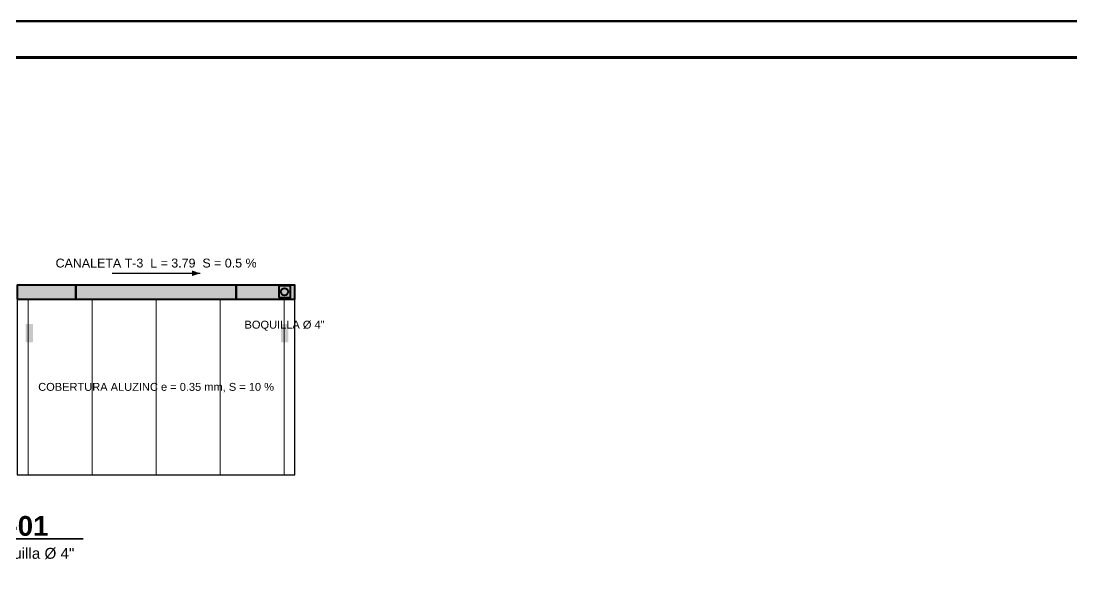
# Model space of a CAD drawing. Header units: metres. Extents: x 0 to 34.2, y 0 to 17.8.
# Drawn here: x 5.73 to 14.34, y 13.17 to 17.82 of the extents above; entities that cross this region are included whole.
import ezdxf
from ezdxf.enums import TextEntityAlignment as Align

# ---------------------------------------------------------------- set-up
doc = ezdxf.new("R2010")
doc.units = ezdxf.units.M
doc.header["$LTSCALE"] = 0.25
for name, color, linetype, lineweight in [('ARQ-BASE', 8, 'CONTINUOUS', 13), ('COBERTURA', 8, 'CONTINUOUS', 30), ('GALV-RELL', 8, 'CONTINUOUS', 13), ('MARCO', 7, 'CONTINUOUS', 50), ('METAL-RELL', 8, 'CONTINUOUS', 13), ('PLANCHA-GALV', 5, 'CONTINUOUS', 40), ('PLATINA', 140, 'CONTINUOUS', 50), ('TITULOS', 160, 'CONTINUOUS', 35)]:
    doc.layers.add(name, color=color, linetype=linetype, lineweight=lineweight)
doc.layers.add('FLUJO', color=150, linetype='CONTINUOUS')
doc.layers.add('TEXTOS', color=7, linetype='CONTINUOUS')
doc.styles.get("Standard").update_dxf_attribs({"font": 'arial.ttf'})
doc.styles.add('TITULOS', font='arialbd.ttf')

msp = doc.modelspace()

# ---------------------------------------------------------------- hatches: boundary and pattern name
at = {"layer": 'GALV-RELL', "true_color": 0xe2e7ee}
h = msp.add_hatch(color=7, dxfattribs=at)
h.dxf.hatch_style = 1
h.paths.add_polyline_path([(5.7, 15.54), (7.974, 15.54), (7.974, 15.6552), (5.7, 15.6552)])
at = {"layer": 'METAL-RELL', "true_color": 0x969ca6}
h = msp.add_hatch(color=7, dxfattribs=at)
h.dxf.hatch_style = 1
h.paths.add_polyline_path([(5.7672, 15.186), (5.8272, 15.186), (5.8272, 15.336), (5.7672, 15.336)])
h = msp.add_hatch(color=7, dxfattribs=at)
h.dxf.hatch_style = 1
h.paths.add_polyline_path([(7.8594, 15.186), (7.9194, 15.186), (7.9194, 15.336), (7.8594, 15.336)])

# ---------------------------------------------------------------- linework, layer by layer
at = {"layer": 'ARQ-BASE'}
for p, q in [((5.79, 14.1), (5.79, 15.54)), ((6.3142, 14.1), (6.3142, 15.54)), ((6.8384, 14.1), (6.8384, 15.54)), ((7.3627, 14.1), (7.3627, 15.54)), ((7.8869, 14.1), (7.8869, 15.54))]:
    msp.add_line(p, q, dxfattribs=at)
at = {"layer": 'COBERTURA'}
msp.add_lwpolyline([(5.7, 14.1), (7.974, 14.1), (7.974, 15.54), (5.7, 15.54)], close=True, dxfattribs=at)
at = {"layer": 'FLUJO'}
msp.add_line((6.477, 15.7512), (7.197, 15.7512), dxfattribs=at)
msp.add_solid([(7.197, 15.7512), (7.131, 15.7743), (7.131, 15.7281)], dxfattribs=at)
at = {"layer": 'MARCO'}
msp.add_lwpolyline([(0, 0), (25.23, 0), (25.23, 17.82), (0, 17.82)], close=True, dxfattribs=at)
at = {"layer": 'MARCO', "const_width": 0.024}
msp.add_lwpolyline([(0.75, 0.3), (24.93, 0.3), (24.93, 17.52), (0.75, 17.52)], close=True, dxfattribs=at)
at = {"layer": 'PLANCHA-GALV'}
for points in [[(5.7, 15.54), (7.974, 15.54), (7.974, 15.6552), (5.7, 15.6552)], [(7.8414, 15.552), (7.9374, 15.552), (7.9374, 15.648), (7.8414, 15.648)]]:
    msp.add_lwpolyline(points, close=True, dxfattribs=at)
msp.add_circle((7.8894, 15.6), 0.03, dxfattribs=at)
at = {"layer": 'PLATINA'}
for p, q in [((6.18, 15.54), (6.18, 15.6552)), ((7.494, 15.54), (7.494, 15.6552))]:
    msp.add_line(p, q, dxfattribs=at)
at = {"layer": 'TITULOS'}
msp.add_line((2.64, 13.575), (6.24, 13.575), dxfattribs=at)

# ---------------------------------------------------------------- texts
at = {"layer": 'TEXTOS'}
for s, height, p in [('CANALETA T-3  L = 3.79  S = 0.5 %', 0.0729, (6.837, 15.8352)), ('BOQUILLA Ø 4"', 0.0648, (7.8894, 15.33)), ('COBERTURA ALUZINC e = 0.35 mm, S = 10 %', 0.0648, (6.837, 14.82)), ('ESC. 1/50 - la cupula del plano se reemplaza por boquilla Ø 4"', 0.0891, (4.44, 13.455))]:
    msp.add_text(s, height=height, dxfattribs=at).set_placement(p, align=Align.MIDDLE_CENTER)
at = {"layer": 'TITULOS', "style": 'TITULOS'}
msp.add_text('PLANTA DE TECHOS OC-01', height=0.162, dxfattribs=at).set_placement((4.44, 13.68), align=Align.MIDDLE_CENTER)

doc.saveas('drawing.dxf')
